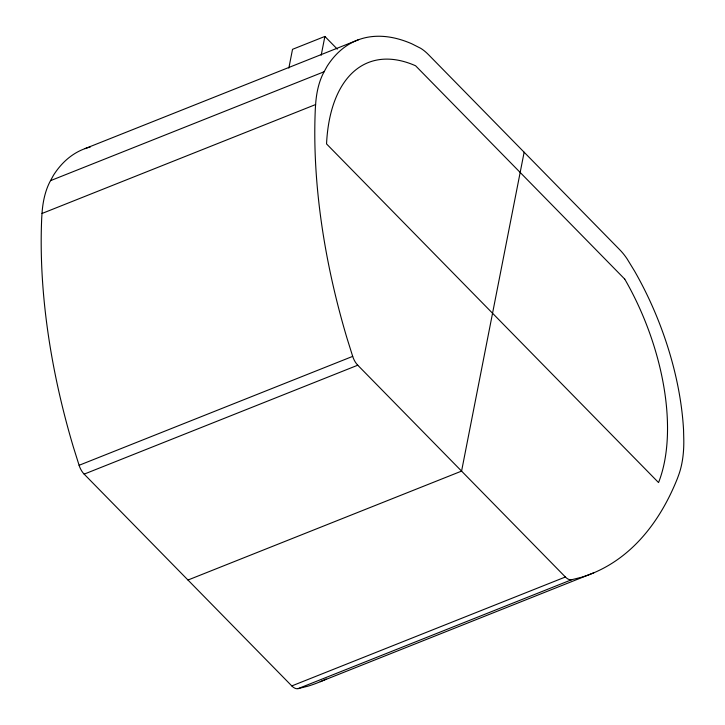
<?xml version="1.0" encoding="UTF-8"?>
<svg xmlns="http://www.w3.org/2000/svg" width="725" height="725" viewBox="0 0 725 725"><rect width="100%" height="100%" fill="white"/><g stroke="black" fill="none" stroke-linecap="round" stroke-linejoin="round"><path stroke-width="1.09" d="M90.308 146.994A205.293 106.666 68.3 0 0 53.532 175.169L50.514 180.661A112.62 58.517 68.3 0 0 42.014 213.476L41.724 217.826A461.897 239.993 68.3 0 0 73.316 446.872L79.097 465.296A13.077 6.797 68.3 0 0 84.154 474.132L291.794 685.923A13.077 6.797 68.3 0 0 298.057 688.641L307.935 686.185A461.897 240.002 68.3 0 0 326.178 679.017M315.611 104.554L315.321 108.904A461.897 239.993 68.3 0 0 346.922 337.95L352.694 356.374A13.077 6.797 68.3 0 0 357.76 365.21L565.391 577A13.077 6.797 68.3 0 0 571.653 579.719L581.532 577.263A461.897 240.002 68.3 0 0 677.476 478.31L678.709 474.92A112.62 58.517 68.3 0 0 683.766 438.589L683.548 429.807A205.293 106.675 68.3 0 0 634.511 271.005L627.071 258.825A45.43 23.608 68.3 0 0 619.803 249.808L428.466 54.638A45.43 23.608 68.3 0 0 420.681 48.294L411.737 43.763A205.293 106.666 68.3 0 0 327.129 66.247L324.12 71.739A112.62 58.517 68.3 0 0 315.611 104.554L42.014 213.476M288.84 68.114L292.528 49.318L324.882 36.44L337.306 49.119M321.193 55.236L324.882 36.44M524.139 152.223L461.58 471.105L187.974 580.027M85.006 148.625L358.603 39.703M50.514 180.661L324.12 71.739M79.097 465.296L352.694 356.374M84.154 474.132L357.76 365.21M291.794 685.923L565.391 577M298.057 688.641L571.653 579.719M320.223 681.717L593.82 572.795M624.751 279.116L415.597 65.776A175.912 91.404 68.3 0 0 326.549 143.922L658.545 482.569A175.912 91.395 68.3 0 0 624.751 279.116"/></g></svg>
